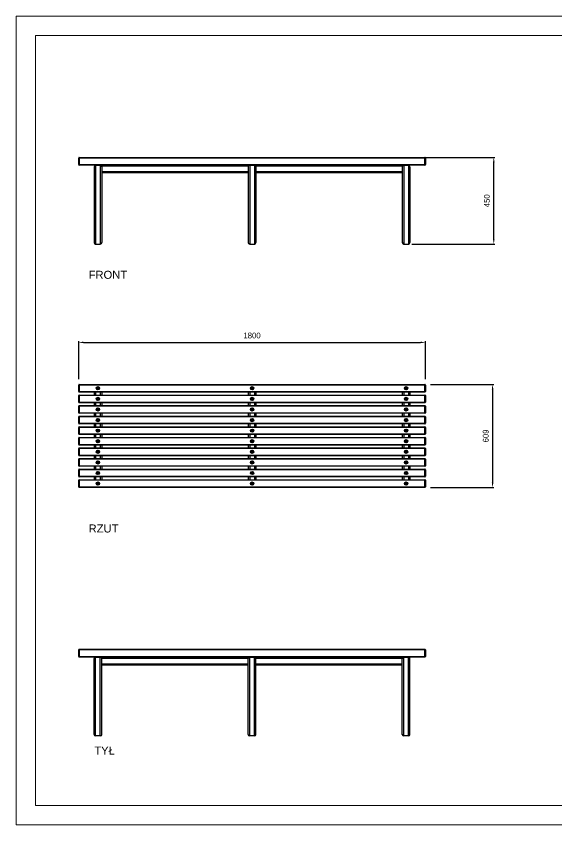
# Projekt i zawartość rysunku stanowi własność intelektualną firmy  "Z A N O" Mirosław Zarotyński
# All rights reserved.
# Model space of a CAD drawing. Header units: millimetres. Extents: x -5557 to 383, y 1082 to 5282.
# Drawn here: x -5557 to -2751, y 1082 to 5282 of the extents above; entities that cross this region are included whole.
import ezdxf

# ---------------------------------------------------------------- set-up
doc = ezdxf.new("R2010")
doc.units = ezdxf.units.MM
doc.header["$PDSIZE"] = -1
doc.layers.add('tabelka', color=155, linetype='Continuous')
doc.layers.add('WYMIAR', color=96, linetype='Continuous')
doc.dimstyles.new('1-1', dxfattribs={"dimtxt": 30, "dimasz": 25, "dimexe": 6.25, "dimexo": 30, "dimgap": 20.625, "dimtad": 1, "dimdec": 1, "dimtxsty": 'Standard', "dimcen": 0, "dimclrd": 2, "dimclre": 2, "dimclrt": 2, "dimadec": 0, "dimazin": 0, "dimtfac": 1, "dimtdec": 1, "dimtmove": 0, "dimatfit": 3, "dimfxl": 0, "dimarcsym": 0})

# ---------------------------------------------------------------- blocks, each defined once
blk = doc.blocks.new('*D3')
at = {"layer": 'Defpoints', "color": 0}
for p in [(-3435.9, 3369), (-3435.9, 2834), (-3084.1, 2834)]:
    blk.add_point(p, dxfattribs=at)
at = {"layer": 'WYMIAR', "color": 2, "lineweight": -2}
for p, q in [((-3405.9, 3369), (-3077.9, 3369)), ((-3084.1, 3344), (-3084.1, 2859)), ((-3405.9, 2834), (-3077.9, 2834))]:
    blk.add_line(p, q, dxfattribs=at)
at = {"layer": 'WYMIAR', "color": 2}
for points in [[(-3088.3, 3344), (-3080, 3344), (-3084.1, 3369)], [(-3088.3, 2859), (-3080, 2859), (-3084.1, 2834)]]:
    blk.add_solid(points, dxfattribs=at)
at = {"layer": 'WYMIAR', "color": 2, "insert": (-3119.7, 3101.5), "char_height": 30, "attachment_point": 5, "rotation": 90}
blk.add_mtext('609', dxfattribs=at)
blk = doc.blocks.new('front')
for p, q in [((-2649.1, -502.3), (-855.1, -502.3)), ((-2649.1, -502.3), (-2649.1, -505.3)), ((-855.1, -502.3), (-855.1, -505.3)), ((-2652.1, -539.3), (-2652.1, -505.3)), ((-2649.1, -505.3), (-2652.1, -505.3)), ((-2649.1, -539.3), (-2652.1, -539.3)), ((-2649.1, -505.3), (-2649.1, -539.3)), ((-855.1, -505.3), (-2649.1, -505.3)), ((-2649.1, -539.3), (-855.1, -539.3)), ((-2649.1, -539.3), (-2649.1, -542.3)), ((-2564.1, -542.3), (-2649.1, -542.3)), ((-2564.1, -952.3), (-2564.1, -542.3)), ((-2564.1, -542.3), (-2540.1, -542.3)), ((-1764.1, -542.3), (-2540.1, -542.3)), ((-2540.1, -952.3), (-2540.1, -542.3)), ((-2532.1, -547.5), (-2532.1, -542.3)), ((-1772.1, -547.5), (-1772.1, -542.3)), ((-1764.1, -952.3), (-1764.1, -542.3)), ((-1764.1, -542.3), (-1740.1, -542.3)), ((-964.1, -542.3), (-1740.1, -542.3)), ((-1740.1, -952.3), (-1740.1, -542.3)), ((-1732.1, -547.5), (-1732.1, -542.3)), ((-972.1, -547.5), (-972.1, -542.3)), ((-964.1, -952.3), (-964.1, -542.3)), ((-964.1, -542.3), (-940.1, -542.3)), ((-855.1, -542.3), (-940.1, -542.3)), ((-940.1, -952.3), (-940.1, -542.3)), ((-855.1, -539.3), (-855.1, -505.3)), ((-852.1, -505.3), (-855.1, -505.3)), ((-855.1, -539.3), (-855.1, -542.3)), ((-852.1, -539.3), (-855.1, -539.3)), ((-852.1, -505.3), (-852.1, -539.3)), ((-2572.1, -944.3), (-2572.1, -550.3)), ((-2532.1, -547.5), (-1772.1, -547.5)), ((-2532.1, -944.3), (-2532.1, -550.3)), ((-2532.1, -577.1), (-1772.1, -577.1)), ((-2532.1, -582.3), (-1772.1, -582.3)), ((-1772.1, -944.3), (-1772.1, -550.3)), ((-1732.1, -547.5), (-972.1, -547.5)), ((-1732.1, -944.3), (-1732.1, -550.3)), ((-1732.1, -577.1), (-972.1, -577.1)), ((-1732.1, -582.3), (-972.1, -582.3)), ((-972.1, -944.3), (-972.1, -550.3)), ((-932.1, -944.3), (-932.1, -550.3)), ((-2540.1, -952.3), (-2564.1, -952.3)), ((-1740.1, -952.3), (-1764.1, -952.3)), ((-940.1, -952.3), (-964.1, -952.3))]:
    blk.add_line(p, q)
for centre, radius, start, end in [((-2649.1, -505.3), 3, 90, 180), ((-855.1, -505.3), 3, 0, 90), ((-2649.1, -539.3), 3, 180, 270), ((-2564.1, -550.3), 8, 90, 180), ((-2540.1, -550.3), 8, 0, 90), ((-1764.1, -550.3), 8, 90, 180), ((-1740.1, -550.3), 8, 0, 90), ((-964.1, -550.3), 8, 90, 180), ((-940.1, -550.3), 8, 0, 90), ((-855.1, -539.3), 3, 270, 0), ((-2564.1, -944.3), 8, 180, 270), ((-2540.1, -944.3), 8, 270, 0), ((-1764.1, -944.3), 8, 180, 270), ((-1740.1, -944.3), 8, 270, 0), ((-964.1, -944.3), 8, 180, 270), ((-940.1, -944.3), 8, 270, 0)]:
    blk.add_arc(centre, radius, start, end)
blk = doc.blocks.new('tyl')
for p, q in [((1340.1, -505.3), (1340.1, -502.3)), ((1340.1, -502.3), (3134.1, -502.3)), ((3134.1, -505.3), (3134.1, -502.3)), ((1340.1, -505.3), (1337.1, -505.3)), ((1337.1, -539.3), (1337.1, -505.3)), ((1340.1, -539.3), (1337.1, -539.3)), ((3134.1, -505.3), (1340.1, -505.3)), ((1340.1, -505.3), (1340.1, -539.3)), ((1340.1, -539.3), (3134.1, -539.3)), ((1340.1, -542.3), (1340.1, -539.3)), ((1425.1, -542.3), (1340.1, -542.3)), ((1425.1, -542.3), (1425.1, -952.3)), ((1425.1, -542.3), (1449.1, -542.3)), ((2225.1, -542.3), (1449.1, -542.3)), ((1449.1, -542.3), (1449.1, -952.3)), ((1457.1, -542.3), (1457.1, -547.5)), ((2217.1, -542.3), (2217.1, -547.5)), ((2225.1, -542.3), (2225.1, -952.3)), ((2225.1, -542.3), (2249.1, -542.3)), ((3025.1, -542.3), (2249.1, -542.3)), ((2249.1, -542.3), (2249.1, -952.3)), ((2257.1, -542.3), (2257.1, -547.5)), ((3017.1, -542.3), (3017.1, -547.5)), ((3025.1, -542.3), (3025.1, -952.3)), ((3025.1, -542.3), (3049.1, -542.3)), ((3134.1, -542.3), (3049.1, -542.3)), ((3049.1, -542.3), (3049.1, -952.3)), ((3134.1, -539.3), (3134.1, -505.3)), ((3137.1, -505.3), (3134.1, -505.3)), ((3137.1, -539.3), (3134.1, -539.3)), ((3134.1, -542.3), (3134.1, -539.3)), ((3137.1, -505.3), (3137.1, -539.3)), ((1417.1, -550.3), (1417.1, -944.3)), ((2217.1, -547.5), (1457.1, -547.5)), ((1457.1, -550.3), (1457.1, -944.3)), ((2217.1, -577.1), (1457.1, -577.1)), ((2217.1, -582.3), (1457.1, -582.3)), ((2217.1, -550.3), (2217.1, -944.3)), ((3017.1, -547.5), (2257.1, -547.5)), ((2257.1, -550.3), (2257.1, -944.3)), ((3017.1, -577.1), (2257.1, -577.1)), ((3017.1, -582.3), (2257.1, -582.3)), ((3017.1, -550.3), (3017.1, -944.3)), ((3057.1, -550.3), (3057.1, -944.3)), ((1425.1, -952.3), (1449.1, -952.3)), ((2225.1, -952.3), (2249.1, -952.3)), ((3025.1, -952.3), (3049.1, -952.3))]:
    blk.add_line(p, q)
for centre, radius, start, end in [((1340.1, -505.3), 3, 90, 180), ((3134.1, -505.3), 3, 0, 90), ((1340.1, -539.3), 3, 180, 270), ((1425.1, -550.3), 8, 90, 180), ((1449.1, -550.3), 8, 0, 90), ((2225.1, -550.3), 8, 90, 180), ((2249.1, -550.3), 8, 0, 90), ((3025.1, -550.3), 8, 90, 180), ((3049.1, -550.3), 8, 0, 90), ((3134.1, -539.3), 3, 270, 0), ((1425.1, -944.3), 8, 180, 270), ((1449.1, -944.3), 8, 270, 0), ((2225.1, -944.3), 8, 180, 270), ((2249.1, -944.3), 8, 270, 0), ((3025.1, -944.3), 8, 180, 270), ((3049.1, -944.3), 8, 270, 0)]:
    blk.add_arc(centre, radius, start, end)
blk = doc.blocks.new('rzut')
for p, q in [((1337.1, -1277.1), (1337.1, -1243.1)), ((1337.1, -1243.1), (1340.1, -1243.1)), ((1340.1, -1243.1), (1340.1, -1240.1)), ((1340.1, -1240.1), (3134.1, -1240.1)), ((3134.1, -1243.1), (1340.1, -1243.1)), ((1340.1, -1243.1), (1340.1, -1277.1)), ((1434.2, -1260.1), (1435.6, -1257.6)), ((1435.6, -1257.6), (1438.5, -1257.6)), ((1438.5, -1257.6), (1440, -1260.1)), ((2234.2, -1260.1), (2235.6, -1257.6)), ((2235.6, -1257.6), (2238.5, -1257.6)), ((2238.5, -1257.6), (2240, -1260.1)), ((3034.2, -1260.1), (3035.6, -1257.6)), ((3035.6, -1257.6), (3038.5, -1257.6)), ((3038.5, -1257.6), (3040, -1260.1)), ((3134.1, -1243.1), (3134.1, -1240.1)), ((3134.1, -1277.1), (3134.1, -1243.1)), ((3134.1, -1243.1), (3137.1, -1243.1)), ((3137.1, -1243.1), (3137.1, -1277.1)), ((1340.1, -1277.1), (1337.1, -1277.1)), ((1337.1, -1332.1), (1337.1, -1298.1)), ((1337.1, -1298.1), (1340.1, -1298.1)), ((1340.1, -1277.1), (3134.1, -1277.1)), ((1340.1, -1280.1), (1340.1, -1277.1)), ((3134.1, -1280.1), (1340.1, -1280.1)), ((1340.1, -1298.1), (1340.1, -1295.1)), ((1340.1, -1295.1), (3134.1, -1295.1)), ((3134.1, -1298.1), (1340.1, -1298.1)), ((1340.1, -1298.1), (1340.1, -1332.1)), ((1417.1, -1280.1), (1417.1, -1295.1)), ((1425.1, -1280.1), (1425.1, -1295.1)), ((1435.6, -1262.6), (1434.2, -1260.1)), ((1438.5, -1262.6), (1435.6, -1262.6)), ((1440, -1260.1), (1438.5, -1262.6)), ((1449.1, -1280.1), (1449.1, -1295.1)), ((1457.1, -1280.1), (1457.1, -1295.1)), ((2217.1, -1280.1), (2217.1, -1295.1)), ((2225.1, -1280.1), (2225.1, -1295.1)), ((2235.6, -1262.6), (2234.2, -1260.1)), ((2238.5, -1262.6), (2235.6, -1262.6)), ((2240, -1260.1), (2238.5, -1262.6)), ((2249.1, -1280.1), (2249.1, -1295.1)), ((2257.1, -1280.1), (2257.1, -1295.1)), ((3017.1, -1280.1), (3017.1, -1295.1)), ((3025.1, -1280.1), (3025.1, -1295.1)), ((3035.6, -1262.6), (3034.2, -1260.1)), ((3038.5, -1262.6), (3035.6, -1262.6)), ((3040, -1260.1), (3038.5, -1262.6)), ((3049.1, -1280.1), (3049.1, -1295.1)), ((3057.1, -1280.1), (3057.1, -1295.1)), ((3137.1, -1277.1), (3134.1, -1277.1)), ((3134.1, -1280.1), (3134.1, -1277.1)), ((3134.1, -1298.1), (3134.1, -1295.1)), ((3134.1, -1332.1), (3134.1, -1298.1)), ((3134.1, -1298.1), (3137.1, -1298.1)), ((3137.1, -1298.1), (3137.1, -1332.1)), ((1340.1, -1332.1), (1337.1, -1332.1)), ((1340.1, -1332.1), (3134.1, -1332.1)), ((1340.1, -1335.1), (1340.1, -1332.1)), ((3134.1, -1335.1), (1340.1, -1335.1)), ((1417.1, -1335.1), (1417.1, -1350.1)), ((1425.1, -1335.1), (1425.1, -1350.1)), ((1434.6, -1313.6), (1437.1, -1312.2)), ((1434.6, -1316.5), (1434.6, -1313.6)), ((1437.1, -1318), (1434.6, -1316.5)), ((1437.1, -1312.2), (1439.6, -1313.6)), ((1439.6, -1316.5), (1437.1, -1318)), ((1439.6, -1313.6), (1439.6, -1316.5)), ((1449.1, -1335.1), (1449.1, -1350.1)), ((1457.1, -1335.1), (1457.1, -1350.1)), ((2217.1, -1335.1), (2217.1, -1350.1)), ((2225.1, -1335.1), (2225.1, -1350.1)), ((2234.6, -1313.6), (2237.1, -1312.2)), ((2234.6, -1316.5), (2234.6, -1313.6)), ((2237.1, -1318), (2234.6, -1316.5)), ((2237.1, -1312.2), (2239.6, -1313.6)), ((2239.6, -1316.5), (2237.1, -1318)), ((2239.6, -1313.6), (2239.6, -1316.5)), ((2249.1, -1335.1), (2249.1, -1350.1)), ((2257.1, -1335.1), (2257.1, -1350.1)), ((3017.1, -1335.1), (3017.1, -1350.1)), ((3025.1, -1335.1), (3025.1, -1350.1)), ((3034.6, -1313.6), (3037.1, -1312.2)), ((3034.6, -1316.5), (3034.6, -1313.6)), ((3037.1, -1318), (3034.6, -1316.5)), ((3037.1, -1312.2), (3039.6, -1313.6)), ((3039.6, -1316.5), (3037.1, -1318)), ((3039.6, -1313.6), (3039.6, -1316.5)), ((3049.1, -1335.1), (3049.1, -1350.1)), ((3057.1, -1335.1), (3057.1, -1350.1)), ((3137.1, -1332.1), (3134.1, -1332.1)), ((3134.1, -1335.1), (3134.1, -1332.1)), ((1337.1, -1353.1), (1340.1, -1353.1)), ((1337.1, -1387.1), (1337.1, -1353.1)), ((1340.1, -1353.1), (1340.1, -1350.1)), ((1340.1, -1350.1), (3134.1, -1350.1)), ((3134.1, -1353.1), (1340.1, -1353.1)), ((1340.1, -1353.1), (1340.1, -1387.1)), ((1434.6, -1368.6), (1437.1, -1367.2)), ((1434.6, -1371.5), (1434.6, -1368.6)), ((1437.1, -1373), (1434.6, -1371.5)), ((1437.1, -1367.2), (1439.6, -1368.6)), ((1439.6, -1371.5), (1437.1, -1373)), ((1439.6, -1368.6), (1439.6, -1371.5)), ((2234.6, -1368.6), (2237.1, -1367.2)), ((2234.6, -1371.5), (2234.6, -1368.6)), ((2237.1, -1373), (2234.6, -1371.5)), ((2237.1, -1367.2), (2239.6, -1368.6)), ((2239.6, -1371.5), (2237.1, -1373)), ((2239.6, -1368.6), (2239.6, -1371.5)), ((3034.6, -1368.6), (3037.1, -1367.2)), ((3034.6, -1371.5), (3034.6, -1368.6)), ((3037.1, -1373), (3034.6, -1371.5)), ((3037.1, -1367.2), (3039.6, -1368.6)), ((3039.6, -1371.5), (3037.1, -1373)), ((3039.6, -1368.6), (3039.6, -1371.5)), ((3134.1, -1353.1), (3134.1, -1350.1)), ((3134.1, -1353.1), (3137.1, -1353.1)), ((3134.1, -1387.1), (3134.1, -1353.1)), ((3137.1, -1353.1), (3137.1, -1387.1)), ((1340.1, -1387.1), (1337.1, -1387.1)), ((1337.1, -1442.1), (1337.1, -1408.1)), ((1337.1, -1408.1), (1340.1, -1408.1)), ((1340.1, -1387.1), (3134.1, -1387.1)), ((1340.1, -1390.1), (1340.1, -1387.1)), ((3134.1, -1390.1), (1340.1, -1390.1)), ((1340.1, -1408.1), (1340.1, -1405.1)), ((1340.1, -1405.1), (3134.1, -1405.1)), ((3134.1, -1408.1), (1340.1, -1408.1)), ((1340.1, -1408.1), (1340.1, -1442.1)), ((1417.1, -1390.1), (1417.1, -1405.1)), ((1425.1, -1390.1), (1425.1, -1405.1)), ((1434.6, -1423.6), (1437.1, -1422.2)), ((1434.6, -1426.5), (1434.6, -1423.6)), ((1437.1, -1428), (1434.6, -1426.5)), ((1437.1, -1422.2), (1439.6, -1423.6)), ((1439.6, -1426.5), (1437.1, -1428)), ((1439.6, -1423.6), (1439.6, -1426.5)), ((1449.1, -1390.1), (1449.1, -1405.1)), ((1457.1, -1390.1), (1457.1, -1405.1)), ((2217.1, -1390.1), (2217.1, -1405.1)), ((2225.1, -1390.1), (2225.1, -1405.1)), ((2234.6, -1423.6), (2237.1, -1422.2)), ((2234.6, -1426.5), (2234.6, -1423.6)), ((2237.1, -1428), (2234.6, -1426.5)), ((2237.1, -1422.2), (2239.6, -1423.6)), ((2239.6, -1426.5), (2237.1, -1428)), ((2239.6, -1423.6), (2239.6, -1426.5)), ((2249.1, -1390.1), (2249.1, -1405.1)), ((2257.1, -1390.1), (2257.1, -1405.1)), ((3017.1, -1390.1), (3017.1, -1405.1)), ((3025.1, -1390.1), (3025.1, -1405.1)), ((3034.6, -1423.6), (3037.1, -1422.2)), ((3034.6, -1426.5), (3034.6, -1423.6)), ((3037.1, -1428), (3034.6, -1426.5)), ((3037.1, -1422.2), (3039.6, -1423.6)), ((3039.6, -1426.5), (3037.1, -1428)), ((3039.6, -1423.6), (3039.6, -1426.5)), ((3049.1, -1390.1), (3049.1, -1405.1)), ((3057.1, -1390.1), (3057.1, -1405.1)), ((3137.1, -1387.1), (3134.1, -1387.1)), ((3134.1, -1390.1), (3134.1, -1387.1)), ((3134.1, -1408.1), (3134.1, -1405.1)), ((3134.1, -1442.1), (3134.1, -1408.1)), ((3134.1, -1408.1), (3137.1, -1408.1)), ((3137.1, -1408.1), (3137.1, -1442.1)), ((1340.1, -1442.1), (1337.1, -1442.1)), ((1337.1, -1463.1), (1340.1, -1463.1)), ((1337.1, -1497.1), (1337.1, -1463.1)), ((1340.1, -1442.1), (3134.1, -1442.1)), ((1340.1, -1445.1), (1340.1, -1442.1)), ((3134.1, -1445.1), (1340.1, -1445.1)), ((1340.1, -1463.1), (1340.1, -1460.1)), ((1340.1, -1460.1), (3134.1, -1460.1)), ((3134.1, -1463.1), (1340.1, -1463.1)), ((1340.1, -1463.1), (1340.1, -1497.1)), ((1417.1, -1445.1), (1417.1, -1460.1)), ((1425.1, -1445.1), (1425.1, -1460.1)), ((1449.1, -1445.1), (1449.1, -1460.1)), ((1457.1, -1445.1), (1457.1, -1460.1)), ((2217.1, -1445.1), (2217.1, -1460.1)), ((2225.1, -1445.1), (2225.1, -1460.1)), ((2249.1, -1445.1), (2249.1, -1460.1)), ((2257.1, -1445.1), (2257.1, -1460.1)), ((3017.1, -1445.1), (3017.1, -1460.1)), ((3025.1, -1445.1), (3025.1, -1460.1)), ((3049.1, -1445.1), (3049.1, -1460.1)), ((3057.1, -1445.1), (3057.1, -1460.1)), ((3137.1, -1442.1), (3134.1, -1442.1)), ((3134.1, -1445.1), (3134.1, -1442.1)), ((3134.1, -1463.1), (3134.1, -1460.1)), ((3134.1, -1463.1), (3137.1, -1463.1)), ((3134.1, -1497.1), (3134.1, -1463.1)), ((3137.1, -1463.1), (3137.1, -1497.1)), ((1340.1, -1497.1), (1337.1, -1497.1)), ((1340.1, -1497.1), (3134.1, -1497.1)), ((1340.1, -1500.1), (1340.1, -1497.1)), ((3134.1, -1500.1), (1340.1, -1500.1)), ((1417.1, -1500.1), (1417.1, -1515.1)), ((1425.1, -1500.1), (1425.1, -1515.1)), ((1434.6, -1478.6), (1437.1, -1477.2)), ((1434.6, -1481.5), (1434.6, -1478.6)), ((1437.1, -1483), (1434.6, -1481.5)), ((1437.1, -1477.2), (1439.6, -1478.6)), ((1439.6, -1481.5), (1437.1, -1483)), ((1439.6, -1478.6), (1439.6, -1481.5)), ((1449.1, -1500.1), (1449.1, -1515.1)), ((1457.1, -1500.1), (1457.1, -1515.1)), ((2217.1, -1500.1), (2217.1, -1515.1)), ((2225.1, -1500.1), (2225.1, -1515.1)), ((2234.6, -1478.6), (2237.1, -1477.2)), ((2234.6, -1481.5), (2234.6, -1478.6)), ((2237.1, -1483), (2234.6, -1481.5)), ((2237.1, -1477.2), (2239.6, -1478.6)), ((2239.6, -1481.5), (2237.1, -1483)), ((2239.6, -1478.6), (2239.6, -1481.5)), ((2249.1, -1500.1), (2249.1, -1515.1)), ((2257.1, -1500.1), (2257.1, -1515.1)), ((3017.1, -1500.1), (3017.1, -1515.1)), ((3025.1, -1500.1), (3025.1, -1515.1)), ((3034.6, -1478.6), (3037.1, -1477.2)), ((3034.6, -1481.5), (3034.6, -1478.6)), ((3037.1, -1483), (3034.6, -1481.5)), ((3037.1, -1477.2), (3039.6, -1478.6)), ((3039.6, -1481.5), (3037.1, -1483)), ((3039.6, -1478.6), (3039.6, -1481.5)), ((3049.1, -1500.1), (3049.1, -1515.1)), ((3057.1, -1500.1), (3057.1, -1515.1)), ((3137.1, -1497.1), (3134.1, -1497.1)), ((3134.1, -1500.1), (3134.1, -1497.1)), ((1337.1, -1552.1), (1337.1, -1518.1)), ((1337.1, -1518.1), (1340.1, -1518.1)), ((1340.1, -1552.1), (1337.1, -1552.1)), ((1340.1, -1518.1), (1340.1, -1515.1)), ((1340.1, -1515.1), (3134.1, -1515.1)), ((3134.1, -1518.1), (1340.1, -1518.1)), ((1340.1, -1518.1), (1340.1, -1552.1)), ((1340.1, -1552.1), (3134.1, -1552.1)), ((1340.1, -1555.1), (1340.1, -1552.1)), ((1434.6, -1533.6), (1437.1, -1532.2)), ((1434.6, -1536.5), (1434.6, -1533.6)), ((1437.1, -1538), (1434.6, -1536.5)), ((1437.1, -1532.2), (1439.6, -1533.6)), ((1439.6, -1536.5), (1437.1, -1538)), ((1439.6, -1533.6), (1439.6, -1536.5)), ((2234.6, -1533.6), (2237.1, -1532.2)), ((2234.6, -1536.5), (2234.6, -1533.6)), ((2237.1, -1538), (2234.6, -1536.5)), ((2237.1, -1532.2), (2239.6, -1533.6)), ((2239.6, -1536.5), (2237.1, -1538)), ((2239.6, -1533.6), (2239.6, -1536.5)), ((3034.6, -1533.6), (3037.1, -1532.2)), ((3034.6, -1536.5), (3034.6, -1533.6)), ((3037.1, -1538), (3034.6, -1536.5)), ((3037.1, -1532.2), (3039.6, -1533.6)), ((3039.6, -1536.5), (3037.1, -1538)), ((3039.6, -1533.6), (3039.6, -1536.5)), ((3134.1, -1518.1), (3134.1, -1515.1)), ((3134.1, -1552.1), (3134.1, -1518.1)), ((3134.1, -1518.1), (3137.1, -1518.1)), ((3137.1, -1552.1), (3134.1, -1552.1)), ((3134.1, -1555.1), (3134.1, -1552.1)), ((3137.1, -1518.1), (3137.1, -1552.1)), ((1337.1, -1573.1), (1340.1, -1573.1)), ((1337.1, -1607.1), (1337.1, -1573.1)), ((3134.1, -1555.1), (1340.1, -1555.1)), ((1340.1, -1573.1), (1340.1, -1570.1)), ((1340.1, -1570.1), (3134.1, -1570.1)), ((3134.1, -1573.1), (1340.1, -1573.1)), ((1340.1, -1573.1), (1340.1, -1607.1)), ((1417.1, -1555.1), (1417.1, -1570.1)), ((1425.1, -1555.1), (1425.1, -1570.1)), ((1434.6, -1588.6), (1437.1, -1587.2)), ((1434.6, -1591.5), (1434.6, -1588.6)), ((1437.1, -1593), (1434.6, -1591.5)), ((1437.1, -1587.2), (1439.6, -1588.6)), ((1439.6, -1591.5), (1437.1, -1593)), ((1439.6, -1588.6), (1439.6, -1591.5)), ((1449.1, -1555.1), (1449.1, -1570.1)), ((1457.1, -1555.1), (1457.1, -1570.1)), ((2217.1, -1555.1), (2217.1, -1570.1)), ((2225.1, -1555.1), (2225.1, -1570.1)), ((2234.6, -1588.6), (2237.1, -1587.2)), ((2234.6, -1591.5), (2234.6, -1588.6)), ((2237.1, -1593), (2234.6, -1591.5)), ((2237.1, -1587.2), (2239.6, -1588.6)), ((2239.6, -1591.5), (2237.1, -1593)), ((2239.6, -1588.6), (2239.6, -1591.5)), ((2249.1, -1555.1), (2249.1, -1570.1)), ((2257.1, -1555.1), (2257.1, -1570.1)), ((3017.1, -1555.1), (3017.1, -1570.1)), ((3025.1, -1555.1), (3025.1, -1570.1)), ((3034.6, -1588.6), (3037.1, -1587.2)), ((3034.6, -1591.5), (3034.6, -1588.6)), ((3037.1, -1593), (3034.6, -1591.5)), ((3037.1, -1587.2), (3039.6, -1588.6)), ((3039.6, -1591.5), (3037.1, -1593)), ((3039.6, -1588.6), (3039.6, -1591.5)), ((3049.1, -1555.1), (3049.1, -1570.1)), ((3057.1, -1555.1), (3057.1, -1570.1)), ((3134.1, -1573.1), (3134.1, -1570.1)), ((3134.1, -1573.1), (3137.1, -1573.1)), ((3134.1, -1607.1), (3134.1, -1573.1)), ((3137.1, -1573.1), (3137.1, -1607.1)), ((1340.1, -1607.1), (1337.1, -1607.1)), ((1337.1, -1628.1), (1340.1, -1628.1)), ((1337.1, -1662.1), (1337.1, -1628.1)), ((1340.1, -1607.1), (3134.1, -1607.1)), ((1340.1, -1610.1), (1340.1, -1607.1)), ((3134.1, -1610.1), (1340.1, -1610.1)), ((1340.1, -1628.1), (1340.1, -1625.1)), ((1340.1, -1625.1), (3134.1, -1625.1)), ((3134.1, -1628.1), (1340.1, -1628.1)), ((1340.1, -1628.1), (1340.1, -1662.1)), ((1417.1, -1610.1), (1417.1, -1625.1)), ((1425.1, -1610.1), (1425.1, -1625.1)), ((1449.1, -1610.1), (1449.1, -1625.1)), ((1457.1, -1610.1), (1457.1, -1625.1)), ((2217.1, -1610.1), (2217.1, -1625.1)), ((2225.1, -1610.1), (2225.1, -1625.1)), ((2249.1, -1610.1), (2249.1, -1625.1)), ((2257.1, -1610.1), (2257.1, -1625.1)), ((3017.1, -1610.1), (3017.1, -1625.1)), ((3025.1, -1610.1), (3025.1, -1625.1)), ((3049.1, -1610.1), (3049.1, -1625.1)), ((3057.1, -1610.1), (3057.1, -1625.1)), ((3137.1, -1607.1), (3134.1, -1607.1)), ((3134.1, -1610.1), (3134.1, -1607.1)), ((3134.1, -1628.1), (3134.1, -1625.1)), ((3134.1, -1628.1), (3137.1, -1628.1)), ((3134.1, -1662.1), (3134.1, -1628.1)), ((3137.1, -1628.1), (3137.1, -1662.1)), ((1340.1, -1662.1), (1337.1, -1662.1)), ((1340.1, -1662.1), (3134.1, -1662.1)), ((1340.1, -1665.1), (1340.1, -1662.1)), ((3134.1, -1665.1), (1340.1, -1665.1)), ((1417.1, -1665.1), (1417.1, -1680.1)), ((1425.1, -1665.1), (1425.1, -1680.1)), ((1434.6, -1643.6), (1437.1, -1642.2)), ((1434.6, -1646.5), (1434.6, -1643.6)), ((1437.1, -1648), (1434.6, -1646.5)), ((1437.1, -1642.2), (1439.6, -1643.6)), ((1439.6, -1646.5), (1437.1, -1648)), ((1439.6, -1643.6), (1439.6, -1646.5)), ((1449.1, -1665.1), (1449.1, -1680.1)), ((1457.1, -1665.1), (1457.1, -1680.1)), ((2217.1, -1665.1), (2217.1, -1680.1)), ((2225.1, -1665.1), (2225.1, -1680.1)), ((2234.6, -1643.6), (2237.1, -1642.2)), ((2234.6, -1646.5), (2234.6, -1643.6)), ((2237.1, -1648), (2234.6, -1646.5)), ((2237.1, -1642.2), (2239.6, -1643.6)), ((2239.6, -1646.5), (2237.1, -1648)), ((2239.6, -1643.6), (2239.6, -1646.5)), ((2249.1, -1665.1), (2249.1, -1680.1)), ((2257.1, -1665.1), (2257.1, -1680.1)), ((3017.1, -1665.1), (3017.1, -1680.1)), ((3025.1, -1665.1), (3025.1, -1680.1)), ((3034.6, -1643.6), (3037.1, -1642.2)), ((3034.6, -1646.5), (3034.6, -1643.6)), ((3037.1, -1648), (3034.6, -1646.5)), ((3037.1, -1642.2), (3039.6, -1643.6)), ((3039.6, -1646.5), (3037.1, -1648)), ((3039.6, -1643.6), (3039.6, -1646.5)), ((3049.1, -1665.1), (3049.1, -1680.1)), ((3057.1, -1665.1), (3057.1, -1680.1)), ((3137.1, -1662.1), (3134.1, -1662.1)), ((3134.1, -1665.1), (3134.1, -1662.1)), ((1337.1, -1683.1), (1340.1, -1683.1)), ((1337.1, -1717.1), (1337.1, -1683.1)), ((1340.1, -1717.1), (1337.1, -1717.1)), ((1340.1, -1683.1), (1340.1, -1680.1)), ((1340.1, -1680.1), (3134.1, -1680.1)), ((3134.1, -1683.1), (1340.1, -1683.1)), ((1340.1, -1683.1), (1340.1, -1717.1)), ((1340.1, -1717.1), (3134.1, -1717.1)), ((1340.1, -1720.1), (1340.1, -1717.1)), ((3134.1, -1720.1), (1340.1, -1720.1)), ((1417.1, -1720.1), (1417.1, -1735.1)), ((1425.1, -1720.1), (1425.1, -1735.1)), ((1434.6, -1698.6), (1437.1, -1697.2)), ((1434.6, -1701.5), (1434.6, -1698.6)), ((1437.1, -1703), (1434.6, -1701.5)), ((1437.1, -1697.2), (1439.6, -1698.6)), ((1439.6, -1701.5), (1437.1, -1703)), ((1439.6, -1698.6), (1439.6, -1701.5)), ((1449.1, -1720.1), (1449.1, -1735.1)), ((1457.1, -1720.1), (1457.1, -1735.1)), ((2217.1, -1720.1), (2217.1, -1735.1)), ((2225.1, -1720.1), (2225.1, -1735.1)), ((2234.6, -1698.6), (2237.1, -1697.2)), ((2234.6, -1701.5), (2234.6, -1698.6)), ((2237.1, -1703), (2234.6, -1701.5)), ((2237.1, -1697.2), (2239.6, -1698.6)), ((2239.6, -1701.5), (2237.1, -1703)), ((2239.6, -1698.6), (2239.6, -1701.5)), ((2249.1, -1720.1), (2249.1, -1735.1)), ((2257.1, -1720.1), (2257.1, -1735.1)), ((3017.1, -1720.1), (3017.1, -1735.1)), ((3025.1, -1720.1), (3025.1, -1735.1)), ((3034.6, -1698.6), (3037.1, -1697.2)), ((3034.6, -1701.5), (3034.6, -1698.6)), ((3037.1, -1703), (3034.6, -1701.5)), ((3037.1, -1697.2), (3039.6, -1698.6)), ((3039.6, -1701.5), (3037.1, -1703)), ((3039.6, -1698.6), (3039.6, -1701.5)), ((3049.1, -1720.1), (3049.1, -1735.1)), ((3057.1, -1720.1), (3057.1, -1735.1)), ((3134.1, -1683.1), (3134.1, -1680.1)), ((3134.1, -1683.1), (3137.1, -1683.1)), ((3134.1, -1717.1), (3134.1, -1683.1)), ((3137.1, -1717.1), (3134.1, -1717.1)), ((3134.1, -1720.1), (3134.1, -1717.1)), ((3137.1, -1683.1), (3137.1, -1717.1)), ((1337.1, -1738.1), (1340.1, -1738.1)), ((1337.1, -1772.1), (1337.1, -1738.1)), ((1340.1, -1738.1), (1340.1, -1735.1)), ((1340.1, -1735.1), (3134.1, -1735.1)), ((3134.1, -1738.1), (1340.1, -1738.1)), ((1340.1, -1738.1), (1340.1, -1772.1)), ((1434.6, -1753.6), (1437.1, -1752.2)), ((1434.6, -1756.5), (1434.6, -1753.6)), ((1437.1, -1758), (1434.6, -1756.5)), ((1437.1, -1752.2), (1439.6, -1753.6)), ((1439.6, -1756.5), (1437.1, -1758)), ((1439.6, -1753.6), (1439.6, -1756.5)), ((2234.6, -1753.6), (2237.1, -1752.2)), ((2234.6, -1756.5), (2234.6, -1753.6)), ((2237.1, -1758), (2234.6, -1756.5)), ((2237.1, -1752.2), (2239.6, -1753.6)), ((2239.6, -1756.5), (2237.1, -1758)), ((2239.6, -1753.6), (2239.6, -1756.5)), ((3034.6, -1753.6), (3037.1, -1752.2)), ((3034.6, -1756.5), (3034.6, -1753.6)), ((3037.1, -1758), (3034.6, -1756.5)), ((3037.1, -1752.2), (3039.6, -1753.6)), ((3039.6, -1756.5), (3037.1, -1758)), ((3039.6, -1753.6), (3039.6, -1756.5)), ((3134.1, -1738.1), (3134.1, -1735.1)), ((3134.1, -1772.1), (3134.1, -1738.1)), ((3134.1, -1738.1), (3137.1, -1738.1)), ((3137.1, -1738.1), (3137.1, -1772.1)), ((1340.1, -1772.1), (1337.1, -1772.1)), ((1340.1, -1772.1), (3134.1, -1772.1)), ((1340.1, -1775.1), (1340.1, -1772.1)), ((3134.1, -1775.1), (1340.1, -1775.1)), ((3137.1, -1772.1), (3134.1, -1772.1)), ((3134.1, -1775.1), (3134.1, -1772.1))]:
    blk.add_line(p, q)
for centre, radius in [((1437.1, -1260.1), 8.5), ((1437.1, -1260.1), 7.79), ((2237.1, -1260.1), 8.5), ((2237.1, -1260.1), 7.79), ((3037.1, -1260.1), 8.5), ((3037.1, -1260.1), 7.79), ((1437.1, -1315.1), 8.5), ((1437.1, -1315.1), 7.78), ((2237.1, -1315.1), 8.5), ((2237.1, -1315.1), 7.79), ((3037.1, -1315.1), 8.5), ((3037.1, -1315.1), 7.78), ((1437.1, -1370.1), 8.5), ((1437.1, -1370.1), 7.78), ((2237.1, -1370.1), 8.5), ((2237.1, -1370.1), 7.79), ((3037.1, -1370.1), 8.5), ((3037.1, -1370.1), 7.78), ((1437.1, -1425.1), 8.5), ((1437.1, -1425.1), 7.78), ((2237.1, -1425.1), 8.5), ((2237.1, -1425.1), 7.79), ((3037.1, -1425.1), 8.5), ((3037.1, -1425.1), 7.78), ((1437.1, -1480.1), 8.5), ((1437.1, -1480.1), 7.78), ((2237.1, -1480.1), 8.5), ((2237.1, -1480.1), 7.79), ((3037.1, -1480.1), 8.5), ((3037.1, -1480.1), 7.78), ((1437.1, -1535.1), 8.5), ((1437.1, -1535.1), 7.78), ((2237.1, -1535.1), 8.5), ((2237.1, -1535.1), 7.79), ((3037.1, -1535.1), 8.5), ((3037.1, -1535.1), 7.78), ((1437.1, -1590.1), 8.5), ((1437.1, -1590.1), 7.78), ((2237.1, -1590.1), 8.5), ((2237.1, -1590.1), 7.79), ((3037.1, -1590.1), 8.5), ((3037.1, -1590.1), 7.78), ((1437.1, -1645.1), 8.5), ((1437.1, -1645.1), 7.78), ((2237.1, -1645.1), 8.5), ((2237.1, -1645.1), 7.79), ((3037.1, -1645.1), 8.5), ((3037.1, -1645.1), 7.78), ((1437.1, -1700.1), 8.5), ((1437.1, -1700.1), 7.78), ((2237.1, -1700.1), 8.5), ((2237.1, -1700.1), 7.79), ((3037.1, -1700.1), 8.5), ((3037.1, -1700.1), 7.78), ((1437.1, -1755.1), 8.5), ((1437.1, -1755.1), 7.78), ((2237.1, -1755.1), 8.5), ((2237.1, -1755.1), 7.79), ((3037.1, -1755.1), 8.5), ((3037.1, -1755.1), 7.78)]:
    blk.add_circle(centre, radius)
for centre, radius, start, end in [((1340.1, -1243.1), 3, 90, 180), ((1437.1, -1260.1), 2.51, 150, 210), ((1437.1, -1260.1), 2.51, 90, 150), ((1437.1, -1260.1), 2.51, 30, 90), ((1437.1, -1260.1), 2.51, 330, 30), ((2237.1, -1260.1), 2.51, 150, 210), ((2237.1, -1260.1), 2.51, 90, 150), ((2237.1, -1260.1), 2.51, 30, 90), ((2237.1, -1260.1), 2.51, 330, 30), ((3037.1, -1260.1), 2.51, 150, 210), ((3037.1, -1260.1), 2.51, 90, 150), ((3037.1, -1260.1), 2.51, 30, 90), ((3037.1, -1260.1), 2.51, 330, 30), ((3134.1, -1243.1), 3, 0, 90), ((1340.1, -1277.1), 3, 180, 270), ((1340.1, -1298.1), 3, 90, 180), ((1437.1, -1260.1), 2.51, 210, 270), ((1437.1, -1260.1), 2.51, 270, 330), ((2237.1, -1260.1), 2.51, 210, 270), ((2237.1, -1260.1), 2.51, 270, 330), ((3037.1, -1260.1), 2.51, 210, 270), ((3037.1, -1260.1), 2.51, 270, 330), ((3134.1, -1277.1), 3, 270, 0), ((3134.1, -1298.1), 3, 0, 90), ((1340.1, -1332.1), 3, 180, 270), ((1437.1, -1315.1), 2.51, 120, 180), ((1437.1, -1315.1), 2.51, 180, 240), ((1437.1, -1315.1), 2.51, 60, 120), ((1437.1, -1315.1), 2.51, 240, 300), ((1437.1, -1315.1), 2.51, 0, 60), ((1437.1, -1315.1), 2.51, 300, 0), ((2237.1, -1315.1), 2.51, 120, 180), ((2237.1, -1315.1), 2.51, 180, 240), ((2237.1, -1315.1), 2.51, 60, 120), ((2237.1, -1315.1), 2.51, 240, 300), ((2237.1, -1315.1), 2.51, 0, 60), ((2237.1, -1315.1), 2.51, 300, 0), ((3037.1, -1315.1), 2.51, 120, 180), ((3037.1, -1315.1), 2.51, 180, 240), ((3037.1, -1315.1), 2.51, 60, 120), ((3037.1, -1315.1), 2.51, 240, 300), ((3037.1, -1315.1), 2.51, 0, 60), ((3037.1, -1315.1), 2.51, 300, 0), ((3134.1, -1332.1), 3, 270, 0), ((1340.1, -1353.1), 3, 90, 180), ((1437.1, -1370.1), 2.51, 120, 180), ((1437.1, -1370.1), 2.51, 180, 240), ((1437.1, -1370.1), 2.51, 60, 120), ((1437.1, -1370.1), 2.51, 240, 300), ((1437.1, -1370.1), 2.51, 0, 60), ((1437.1, -1370.1), 2.51, 300, 0), ((2237.1, -1370.1), 2.51, 120, 180), ((2237.1, -1370.1), 2.51, 180, 240), ((2237.1, -1370.1), 2.51, 60, 120), ((2237.1, -1370.1), 2.51, 240, 300), ((2237.1, -1370.1), 2.51, 0, 60), ((2237.1, -1370.1), 2.51, 300, 0), ((3037.1, -1370.1), 2.51, 120, 180), ((3037.1, -1370.1), 2.51, 180, 240), ((3037.1, -1370.1), 2.51, 60, 120), ((3037.1, -1370.1), 2.51, 240, 300), ((3037.1, -1370.1), 2.51, 0, 60), ((3037.1, -1370.1), 2.51, 300, 0), ((3134.1, -1353.1), 3, 0, 90), ((1340.1, -1387.1), 3, 180, 270), ((1340.1, -1408.1), 3, 90, 180), ((1437.1, -1425.1), 2.51, 120, 180), ((1437.1, -1425.1), 2.51, 180, 240), ((1437.1, -1425.1), 2.51, 60, 120), ((1437.1, -1425.1), 2.51, 240, 300), ((1437.1, -1425.1), 2.51, 0, 60), ((1437.1, -1425.1), 2.51, 300, 0), ((2237.1, -1425.1), 2.51, 120, 180), ((2237.1, -1425.1), 2.51, 180, 240), ((2237.1, -1425.1), 2.51, 60, 120), ((2237.1, -1425.1), 2.51, 240, 300), ((2237.1, -1425.1), 2.51, 0, 60), ((2237.1, -1425.1), 2.51, 300, 0), ((3037.1, -1425.1), 2.51, 120, 180), ((3037.1, -1425.1), 2.51, 180, 240), ((3037.1, -1425.1), 2.51, 60, 120), ((3037.1, -1425.1), 2.51, 240, 300), ((3037.1, -1425.1), 2.51, 0, 60), ((3037.1, -1425.1), 2.51, 300, 0), ((3134.1, -1387.1), 3, 270, 0), ((3134.1, -1408.1), 3, 0, 90), ((1340.1, -1442.1), 3, 180, 270), ((1340.1, -1463.1), 3, 90, 180), ((3134.1, -1442.1), 3, 270, 0), ((3134.1, -1463.1), 3, 0, 90), ((1340.1, -1497.1), 3, 180, 270), ((1437.1, -1480.1), 2.51, 120, 180), ((1437.1, -1480.1), 2.51, 180, 240), ((1437.1, -1480.1), 2.51, 60, 120), ((1437.1, -1480.1), 2.51, 240, 300), ((1437.1, -1480.1), 2.51, 0, 60), ((1437.1, -1480.1), 2.51, 300, 0), ((2237.1, -1480.1), 2.51, 120, 180), ((2237.1, -1480.1), 2.51, 180, 240), ((2237.1, -1480.1), 2.51, 60, 120), ((2237.1, -1480.1), 2.51, 240, 300), ((2237.1, -1480.1), 2.51, 0, 60), ((2237.1, -1480.1), 2.51, 300, 0), ((3037.1, -1480.1), 2.51, 120, 180), ((3037.1, -1480.1), 2.51, 180, 240), ((3037.1, -1480.1), 2.51, 60, 120), ((3037.1, -1480.1), 2.51, 240, 300), ((3037.1, -1480.1), 2.51, 0, 60), ((3037.1, -1480.1), 2.51, 300, 0), ((3134.1, -1497.1), 3, 270, 0), ((1340.1, -1518.1), 3, 90, 180), ((1340.1, -1552.1), 3, 180, 270), ((1437.1, -1535.1), 2.51, 120, 180), ((1437.1, -1535.1), 2.51, 180, 240), ((1437.1, -1535.1), 2.51, 60, 120), ((1437.1, -1535.1), 2.51, 240, 300), ((1437.1, -1535.1), 2.51, 0, 60), ((1437.1, -1535.1), 2.51, 300, 0), ((2237.1, -1535.1), 2.51, 120, 180), ((2237.1, -1535.1), 2.51, 180, 240), ((2237.1, -1535.1), 2.51, 60, 120), ((2237.1, -1535.1), 2.51, 240, 300), ((2237.1, -1535.1), 2.51, 0, 60), ((2237.1, -1535.1), 2.51, 300, 0), ((3037.1, -1535.1), 2.51, 120, 180), ((3037.1, -1535.1), 2.51, 180, 240), ((3037.1, -1535.1), 2.51, 60, 120), ((3037.1, -1535.1), 2.51, 240, 300), ((3037.1, -1535.1), 2.51, 0, 60), ((3037.1, -1535.1), 2.51, 300, 0), ((3134.1, -1518.1), 3, 0, 90), ((3134.1, -1552.1), 3, 270, 0), ((1340.1, -1573.1), 3, 90, 180), ((1437.1, -1590.1), 2.51, 120, 180), ((1437.1, -1590.1), 2.51, 180, 240), ((1437.1, -1590.1), 2.51, 60, 120), ((1437.1, -1590.1), 2.51, 240, 300), ((1437.1, -1590.1), 2.51, 0, 60), ((1437.1, -1590.1), 2.51, 300, 0), ((2237.1, -1590.1), 2.51, 120, 180), ((2237.1, -1590.1), 2.51, 180, 240), ((2237.1, -1590.1), 2.51, 60, 120), ((2237.1, -1590.1), 2.51, 240, 300), ((2237.1, -1590.1), 2.51, 0, 60), ((2237.1, -1590.1), 2.51, 300, 0), ((3037.1, -1590.1), 2.51, 120, 180), ((3037.1, -1590.1), 2.51, 180, 240), ((3037.1, -1590.1), 2.51, 60, 120), ((3037.1, -1590.1), 2.51, 240, 300), ((3037.1, -1590.1), 2.51, 0, 60), ((3037.1, -1590.1), 2.51, 300, 0), ((3134.1, -1573.1), 3, 0, 90), ((1340.1, -1607.1), 3, 180, 270), ((1340.1, -1628.1), 3, 90, 180), ((3134.1, -1607.1), 3, 270, 0), ((3134.1, -1628.1), 3, 0, 90), ((1340.1, -1662.1), 3, 180, 270), ((1437.1, -1645.1), 2.51, 120, 180), ((1437.1, -1645.1), 2.51, 180, 240), ((1437.1, -1645.1), 2.51, 60, 120), ((1437.1, -1645.1), 2.51, 240, 300), ((1437.1, -1645.1), 2.51, 0, 60), ((1437.1, -1645.1), 2.51, 300, 0), ((2237.1, -1645.1), 2.51, 120, 180), ((2237.1, -1645.1), 2.51, 180, 240), ((2237.1, -1645.1), 2.51, 60, 120), ((2237.1, -1645.1), 2.51, 240, 300), ((2237.1, -1645.1), 2.51, 0, 60), ((2237.1, -1645.1), 2.51, 300, 0), ((3037.1, -1645.1), 2.51, 120, 180), ((3037.1, -1645.1), 2.51, 180, 240), ((3037.1, -1645.1), 2.51, 60, 120), ((3037.1, -1645.1), 2.51, 240, 300), ((3037.1, -1645.1), 2.51, 0, 60), ((3037.1, -1645.1), 2.51, 300, 0), ((3134.1, -1662.1), 3, 270, 0), ((1340.1, -1683.1), 3, 90, 180), ((1340.1, -1717.1), 3, 180, 270), ((1437.1, -1700.1), 2.51, 120, 180), ((1437.1, -1700.1), 2.51, 180, 240), ((1437.1, -1700.1), 2.51, 60, 120), ((1437.1, -1700.1), 2.51, 240, 300), ((1437.1, -1700.1), 2.51, 0, 60), ((1437.1, -1700.1), 2.51, 300, 0), ((2237.1, -1700.1), 2.51, 120, 180), ((2237.1, -1700.1), 2.51, 180, 240), ((2237.1, -1700.1), 2.51, 60, 120), ((2237.1, -1700.1), 2.51, 240, 300), ((2237.1, -1700.1), 2.51, 0, 60), ((2237.1, -1700.1), 2.51, 300, 0), ((3037.1, -1700.1), 2.51, 120, 180), ((3037.1, -1700.1), 2.51, 180, 240), ((3037.1, -1700.1), 2.51, 60, 120), ((3037.1, -1700.1), 2.51, 240, 300), ((3037.1, -1700.1), 2.51, 0, 60), ((3037.1, -1700.1), 2.51, 300, 0), ((3134.1, -1683.1), 3, 0, 90), ((3134.1, -1717.1), 3, 270, 0), ((1340.1, -1738.1), 3, 90, 180), ((1437.1, -1755.1), 2.51, 120, 180), ((1437.1, -1755.1), 2.51, 180, 240), ((1437.1, -1755.1), 2.51, 60, 120), ((1437.1, -1755.1), 2.51, 240, 300), ((1437.1, -1755.1), 2.51, 0, 60), ((1437.1, -1755.1), 2.51, 300, 0), ((2237.1, -1755.1), 2.51, 120, 180), ((2237.1, -1755.1), 2.51, 180, 240), ((2237.1, -1755.1), 2.51, 60, 120), ((2237.1, -1755.1), 2.51, 240, 300), ((2237.1, -1755.1), 2.51, 0, 60), ((2237.1, -1755.1), 2.51, 300, 0), ((3037.1, -1755.1), 2.51, 120, 180), ((3037.1, -1755.1), 2.51, 180, 240), ((3037.1, -1755.1), 2.51, 60, 120), ((3037.1, -1755.1), 2.51, 240, 300), ((3037.1, -1755.1), 2.51, 0, 60), ((3037.1, -1755.1), 2.51, 300, 0), ((3134.1, -1738.1), 3, 0, 90), ((1340.1, -1772.1), 3, 180, 270), ((3134.1, -1772.1), 3, 270, 0)]:
    blk.add_arc(centre, radius, start, end)
blk = doc.blocks.new('*D9')
at = {"layer": 'Defpoints', "color": 0}
for p in [(-3532.9, 4547.9), (-3077.9, 4547.9), (-3532.9, 4097.9)]:
    blk.add_point(p, dxfattribs=at)
at = {"layer": 'WYMIAR', "color": 2, "lineweight": -2}
for p, q in [((-3502.9, 4547.9), (-3071.6, 4547.9)), ((-3077.9, 4122.9), (-3077.9, 4522.9)), ((-3502.9, 4097.9), (-3071.6, 4097.9))]:
    blk.add_line(p, q, dxfattribs=at)
at = {"layer": 'WYMIAR', "color": 2}
for points in [[(-3082, 4522.9), (-3073.7, 4522.9), (-3077.9, 4547.9)], [(-3082, 4122.9), (-3073.7, 4122.9), (-3077.9, 4097.9)]]:
    blk.add_solid(points, dxfattribs=at)
at = {"layer": 'WYMIAR', "color": 2, "insert": (-3113.5, 4322.9), "char_height": 30, "attachment_point": 5, "rotation": 90}
blk.add_mtext('450', dxfattribs=at)
blk = doc.blocks.new('*D10')
at = {"layer": 'Defpoints', "color": 0}
for p in [(-3432.9, 3587.5), (-5232.9, 3366), (-3432.9, 3366)]:
    blk.add_point(p, dxfattribs=at)
at = {"layer": 'WYMIAR', "color": 2, "lineweight": -2}
for p, q in [((-5232.9, 3396), (-5232.9, 3593.7)), ((-5207.9, 3587.5), (-3457.9, 3587.5)), ((-3432.9, 3396), (-3432.9, 3593.7))]:
    blk.add_line(p, q, dxfattribs=at)
at = {"layer": 'WYMIAR', "color": 2}
for points in [[(-5207.9, 3591.6), (-5207.9, 3583.3), (-5232.9, 3587.5)], [(-3457.9, 3591.6), (-3457.9, 3583.3), (-3432.9, 3587.5)]]:
    blk.add_solid(points, dxfattribs=at)
at = {"layer": 'WYMIAR', "color": 2, "insert": (-4332.9, 3623.1), "char_height": 30, "attachment_point": 5}
blk.add_mtext('1800', dxfattribs=at)

msp = doc.modelspace()

# ---------------------------------------------------------------- linework, layer by layer
at = {"layer": 'tabelka', "lineweight": 5}
for points in [[(-5557.37, 5281.73), (382.63, 5281.73), (382.63, 1081.73), (-5557.37, 1081.73)], [(-5457.37, 5181.73), (282.63, 5181.73), (282.63, 1181.73), (-5457.37, 1181.73)]]:
    msp.add_lwpolyline(points, close=True, dxfattribs=at)

# ---------------------------------------------------------------- block references
for name, p in [('tyl', (-6570.01, 5050.15)), ('rzut', (-6570.01, 4609.14)), ('front', (-2580.83, 2495.59))]:
    msp.add_blockref(name, p)

# ---------------------------------------------------------------- texts
at = {"layer": 'WYMIAR', "char_height": 41.5951, "width": 196.5247, "attachment_point": 1}
for s, insert in [('{\\f@Arial Unicode MS|b0|i0|c238|p34;FRONT}', (-5181.27, 3959.36)), ('{\\f@Arial Unicode MS|b0|i0|c238|p34;RZUT}', (-5181.27, 2641.65)), ('{\\f@Arial Unicode MS|b0|i0|c238|p34;TYŁ}', (-5151.9, 1488.14))]:
    msp.add_mtext(s, dxfattribs=dict(at, insert=insert))

# ---------------------------------------------------------------- dimensions: what is measured, and where the dimension line sits
at = {"layer": 'WYMIAR'}
dim = msp.add_linear_dim(base=(-3077.87, 4547.87), p1=(-3532.92, 4097.87), p2=(-3532.92, 4547.87), angle=90, dimstyle='1-1', dxfattribs=at)
dim.commit()
dim.dimension.update_dxf_attribs({"geometry": '*D9', "text_midpoint": (-3113.49, 4322.87)})
dim = msp.add_linear_dim(base=(-3432.92, 3587.46), p1=(-5232.92, 3366.04), p2=(-3432.92, 3366.04), dimstyle='1-1', dxfattribs=at)
dim.commit()
dim.dimension.update_dxf_attribs({"geometry": '*D10', "text_midpoint": (-4332.92, 3623.09)})
dim = msp.add_linear_dim(base=(-3084.12, 2834.04), p1=(-3435.92, 3369.04), p2=(-3435.92, 2834.04), angle=90, text='609', dimstyle='1-1', dxfattribs=at)
dim.commit()
dim.dimension.update_dxf_attribs({"geometry": '*D3', "text_midpoint": (-3119.74, 3101.54)})

doc.saveas('drawing.dxf')
